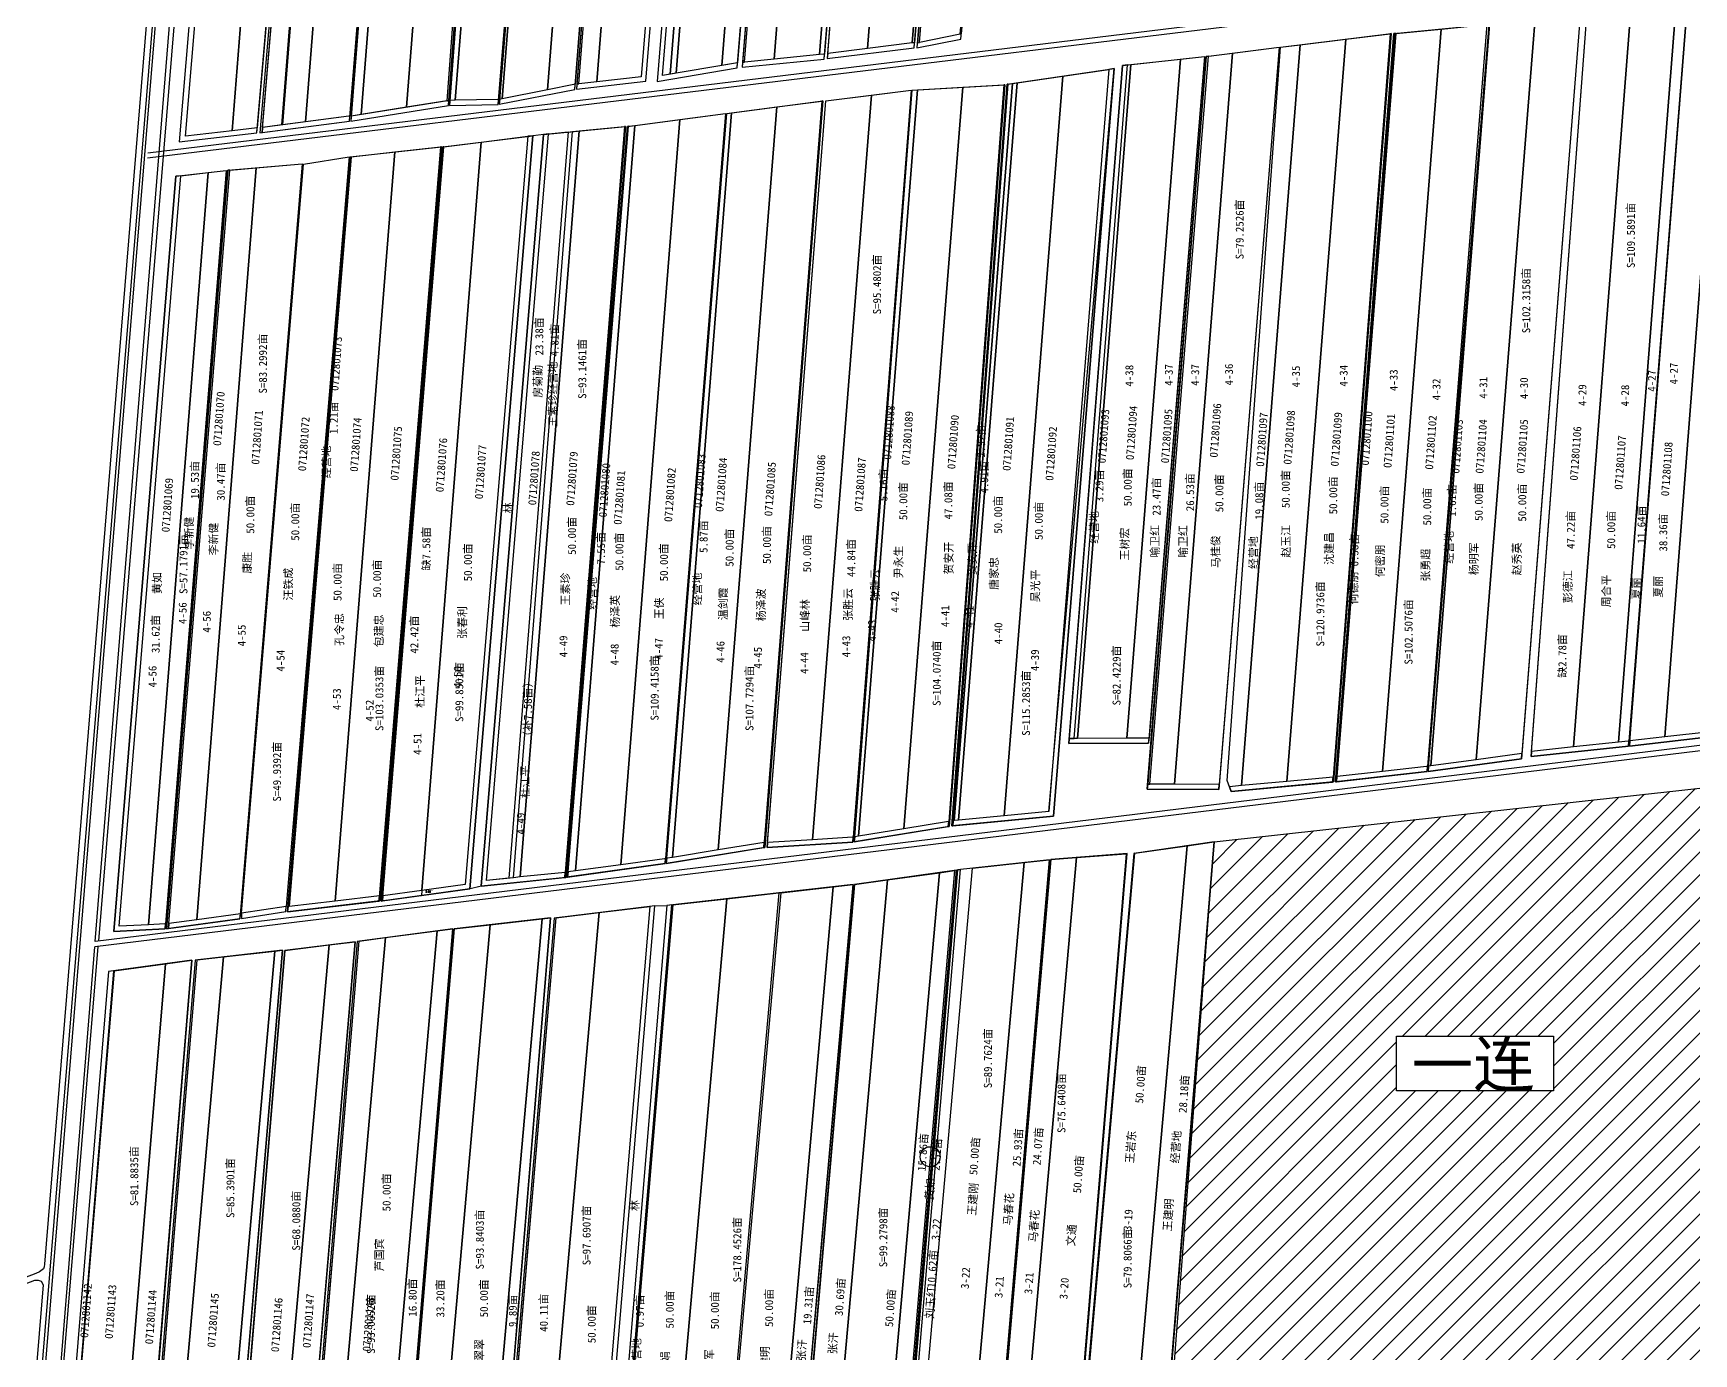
# Model space of a CAD drawing. Extents: x 544477 to 562575, y 4986974 to 4992709.
# Drawn here: x 545414 to 547073, y 4989064 to 4990384 of the extents above; entities that cross this region are included whole.
import ezdxf
from ezdxf.enums import TextEntityAlignment as Align

# ---------------------------------------------------------------- set-up
doc = ezdxf.new("R2010")
doc.units = 0
doc.header["$LTSCALE"] = 10
for name, color, linetype in [('2019年企业分流', 7, 'CONTINUOUS'), ('2021', 7, 'CONTINUOUS'), ('2022年', 6, 'CONTINUOUS'), ('JMD', 6, 'CONTINUOUS'), ('出水桩地块', 2, 'CONTINUOUS'), ('地号', 7, 'CONTINUOUS'), ('地物扣减', 7, 'CONTINUOUS'), ('地籍号', 2, 'CONTINUOUS'), ('权利人', 1, 'CONTINUOUS'), ('注记', 1, 'CONTINUOUS'), ('测地框', 7, 'CONTINUOUS'), ('经营地地块', 7, 'CONTINUOUS'), ('经营地面积', 7, 'CONTINUOUS'), ('路、林、渠', 7, 'CONTINUOUS'), ('身份地地块', 7, 'CONTINUOUS'), ('身份地面积', 7, 'CONTINUOUS'), ('连部', 7, 'CONTINUOUS')]:
    doc.layers.add(name, color=color, linetype=linetype)
doc.styles.add('HZ', font='rs.shx', dxfattribs={"width": 0.8, "bigfont": 'hztxt.shx'})
doc.styles.add('宋体', font='')
doc.styles.get('宋体').set_extended_font_data('SimSun')

msp = doc.modelspace()

# ---------------------------------------------------------------- hatches: boundary and pattern name
at = {"layer": 'JMD', "linetype": 'Continuous'}
h = msp.add_hatch(dxfattribs=at)
h.set_pattern_fill('411B', scale=10, style=0)
h.set_pattern_definition([(45, (0, 0), (-11.3137085, 11.3137085), [])])
h.paths.add_polyline_path([(547188, 4989641.5), (546594, 4989575.6), (546544.6, 4988925.2), (547137.6, 4988997.8)])
h.paths.add_polyline_path([(546933.2, 4989381.4), (546933.2, 4989326.7), (546776.5, 4989326.7), (546776.5, 4989381.4)])

# ---------------------------------------------------------------- linework, layer by layer
at = {"layer": '2019年企业分流', "color": 1, "linetype": 'Continuous'}
msp.add_lwpolyline([(546966.8, 4990406.1), (547010.9, 4990412), (546953.1, 4989670.6), (546911.4, 4989666.1)], close=True, dxfattribs=at)
at = {"layer": '2021', "color": 1, "linetype": 'Continuous', "flags": 128}
msp.add_lwpolyline([(545721.9, 4991039.4), (545744.8, 4991042.4), (545685.9, 4990295.6), (545662.9, 4990292.7)], close=True, dxfattribs=at)
at = {"layer": '2021', "color": 1, "linetype": 'Continuous'}
for points in [[(546821.1, 4990388.4), (546866.6, 4990392.8), (546807.4, 4989651.1), (546807.2, 4989651.1), (546806.4, 4989651), (546762.3, 4989646)], [(545928.7, 4990283.6), (545948.4, 4990285.5), (545889.3, 4989539.4), (545866.9, 4989537.1)], [(546015, 4990292), (546060.2, 4990297.9), (546001.2, 4989552.9), (545955.9, 4989546.7)], [(545561.5, 4990241.8), (545588.7, 4990244.9), (545529.1, 4989492.9), (545499.8, 4989491.5)], [(546267.5, 4989537.6), (546319.5, 4989544.9), (546261.6, 4988893.1), (546210, 4988889.5)], [(546319.5, 4989544.9), (546334.6, 4989547), (546279.2, 4988894.3), (546261.6, 4988893.1)], [(546337.7, 4989547.9), (546340.3, 4989548.2), (546285, 4988895.1), (546282.4, 4988894.8)], [(546053.2, 4989512.7), (546107.1, 4989518.8), (546049.8, 4988873.8), (545999.2, 4988868.6)], [(545546.1, 4989453.7), (545572.4, 4989457.3), (545518.4, 4988799.3), (545516.8, 4988799.1), (545491.4, 4988796.3)], [(545577.7, 4989457.6), (545604.1, 4989460.6), (545545.7, 4988803.2), (545523.1, 4988800.5)]]:
    msp.add_lwpolyline(points, close=True, dxfattribs=at)
at = {"layer": '2021', "color": 1, "linetype": 'Continuous', "const_width": 0.6}
msp.add_lwpolyline([(546340.3, 4989548.2), (546352.6, 4989549.5), (546294.6, 4988896), (546285, 4988895.1)], close=True, dxfattribs=at)
at = {"layer": '2022年', "color": 4, "linetype": 'Continuous'}
for points in [[(545731.7, 4990260.8), (545775.2, 4990265.6), (545715.8, 4989516.5), (545669.6, 4989511.1)], [(546234.6, 4989533), (546267.5, 4989537.6), (546210, 4988889.5), (546179.1, 4988887.4)], [(546213.4, 4989530.8), (546233.2, 4989533.1), (546176.4, 4988887), (546175.2, 4988886.7), (546156, 4988884.8)]]:
    msp.add_lwpolyline(points, close=True, dxfattribs=at)
at = {"layer": '出水桩地块', "color": 7, "linetype": 'Continuous', "flags": 128}
for points in [[(546359.7, 4991116.4), (546357.6, 4991116.1), (546297.5, 4990374.7), (546299.5, 4990375.1)], [(546184.4, 4991094.4), (546182.4, 4991094.1), (546122.7, 4990355.2), (546124.7, 4990355.4)], [(546017.2, 4991075.2), (546015.2, 4991074.9), (545957.1, 4990333.5), (545959.1, 4990333.8)], [(545884.2, 4991059.5), (545882.2, 4991059.2), (545827.1, 4990316.7), (545827.9, 4990316.8), (545829.2, 4990317.1)], [(545706.7, 4991037.5), (545704.7, 4991037.2), (545640.5, 4990284.8), (545642.6, 4990285)], [(546771, 4990383.9), (546770, 4990383.8), (546712.9, 4989640.5), (546712.9, 4989640.5), (546712.5, 4989635.5), (546713.5, 4989635.6)], [(546774.9, 4990384), (546773.8, 4990383.9), (546715.4, 4989635.7), (546716.4, 4989635.8)], [(546588.4, 4990361.2), (546586.3, 4990361), (546527.7, 4989633.5), (546529.7, 4989633.5)], [(546384.9, 4990332.7), (546383.8, 4990332.6), (546328.8, 4989596.2), (546328.4, 4989591.1), (546329.4, 4989591.2)], [(546388.4, 4990333.3), (546387.3, 4990333.2), (546331.8, 4989591.7), (546332.9, 4989591.8)], [(546203, 4990316.5), (546202, 4990316.3), (546144.3, 4989575.2), (546143.9, 4989570.1), (546144.9, 4989570.2)], [(546005.7, 4990291), (546004.7, 4990290.9), (545945.5, 4989545.2), (545945.1, 4989540.1), (545946.1, 4989540.2)], [(546008.9, 4990291.2), (546007.9, 4990291.1), (545947, 4989540.4), (545948, 4989540.5)], [(545822, 4990270.7), (545821, 4990270.6), (545759.4, 4989516.5), (545760.4, 4989516.6)], [(545824.1, 4990270.8), (545823.1, 4990270.7), (545761.7, 4989516.5), (545762.8, 4989516.7)], [(545549.4, 4989494.1), (545610.2, 4990247.4), (545608.2, 4990247.2), (545546.9, 4989488.7), (545549, 4989489)], [(546507.3, 4989564), (546506.3, 4989563.9), (546452.1, 4988910.5), (546453.2, 4988910.6)], [(546514.9, 4989564.3), (546513.9, 4989564.2), (546455.9, 4988910.8), (546456.9, 4988910.9)], [(546336.6, 4989547.3), (546334.6, 4989547), (546279.2, 4988894.3), (546278.7, 4988889.3), (546280.8, 4988889.4)], [(546161.3, 4989524.9), (546159.2, 4989524.7), (546101.9, 4988879.2), (546103.9, 4988879.4)], [(545936.4, 4989499.8), (545934.4, 4989499.5), (545879.4, 4988851.8), (545881.4, 4988851.9)], [(545739.5, 4989476.5), (545737.5, 4989476.2), (545683.3, 4988825.3), (545685.3, 4988825.4)], [(545577.7, 4989457.6), (545575.7, 4989457.4), (545520.6, 4988795.2), (545522.6, 4988795.4)]]:
    msp.add_lwpolyline(points, close=True, dxfattribs=at)
at = {"layer": '地物扣减', "color": 7, "linetype": 'Continuous', "flags": 128}
for points in [[(546026.1, 4990336.3), (546087, 4991082.4), (546081.9, 4991081.9), (546021.5, 4990340.8), (545977.1, 4990335.8), (545959.1, 4990333.8), (545957.1, 4990333.5), (545956.7, 4990328.4)], [(546117.4, 4990349.6), (546117.8, 4990354.8), (546042.9, 4990342), (546103.5, 4991085.4), (546098.5, 4991084.9), (546037.4, 4990336)], [(545628.8, 4991030.1), (545622.9, 4991029.5), (545559.7, 4990275.5), (545637.3, 4990284.5), (545637.8, 4990289.6), (545612.8, 4990286.7), (545566, 4990281.2)], [(546294.4, 4990369.7), (546294.8, 4990374.8), (546292.4, 4990374.5), (546247.7, 4990369), (546207.9, 4990364.1), (546207.5, 4990359)], [(546204.4, 4990358.4), (546204.8, 4990363.4), (546199.8, 4990362.9), (546154.4, 4990358.4), (546124.7, 4990355.4), (546122.7, 4990355.2), (546122.3, 4990350.2)], [(546433.5, 4989601.3), (546494.1, 4990348.9), (546489, 4990348.1), (546428.9, 4989605.9), (546384.2, 4989601.7), (546338.7, 4989597.4), (546334.3, 4989596.9), (546333.2, 4989596.8), (546332.9, 4989591.8)], [(546494.1, 4990348.9), (546489, 4990348.1), (546428.9, 4989605.9), (546428.9, 4989605.9)], [(546507.6, 4990352.6), (546502.5, 4990352), (546449.3, 4989678.9), (546454.3, 4989678.9)], [(545955.2, 4990328.1), (545955.6, 4990333.3), (545954.1, 4990332.9), (545927.9, 4990327.8), (545882.5, 4990318.8), (545880.1, 4990318.4), (545879.7, 4990313.2)], [(545828.8, 4990311.9), (545829.2, 4990317.1), (545827.9, 4990316.8), (545731.7, 4990301.4), (545731.3, 4990296.3)], [(545879.1, 4990318.2), (545878.9, 4990318.1), (545878.3, 4990318), (545835.4, 4990317.2), (545830.2, 4990317.1), (545829.8, 4990312.1), (545878.7, 4990313)], [(545729.8, 4990296.2), (545730.2, 4990301.2), (545729.4, 4990301.2), (545643, 4990290.1), (545642.6, 4990285)], [(545945.1, 4989540.1), (545945.5, 4989545.2), (545945.5, 4989545.2), (545900.5, 4989540.6), (545893.7, 4989539.9), (545866.9, 4989537.1), (545928.7, 4990283.6), (545923.7, 4990283.1), (545861.4, 4989531.5)], [(545850.1, 4989528.8), (545913.3, 4990281.8), (545908.3, 4990281.2), (545845.4, 4989533.2), (545802.2, 4989527.2), (545763.2, 4989521.8), (545762.8, 4989516.7)], [(545850.1, 4989528.8), (545913.3, 4990281.8), (545908.3, 4990281.2), (545845.4, 4989533.2), (545802.2, 4989527.2), (545801.8, 4989522.1)], [(545546, 4989493.7), (545545.4, 4989493.7), (545529.1, 4989492.9), (545499.8, 4989491.5), (545561.5, 4990241.8), (545556.5, 4990241.2), (545494.3, 4989486.2), (545545.6, 4989488.7)], [(547098, 4989681.6), (547098.4, 4989686.7), (547089.7, 4989685.7), (547044.4, 4989680.6), (547009.5, 4989676.6), (547009.1, 4989671.5)], [(546529.1, 4989679.4), (546449.3, 4989678.9), (546448.9, 4989673.9), (546528.6, 4989674.4)], [(547008.2, 4989671.5), (547008.6, 4989676.5), (547007.8, 4989676.5), (546998.4, 4989675.4), (546953.1, 4989670.6), (546911.4, 4989666.1), (546911, 4989661)], [(547008.2, 4989671.5), (547008.6, 4989676.5), (547007.8, 4989676.5), (546998.4, 4989675.4), (546953.1, 4989670.6), (546911.4, 4989666.1), (546911, 4989661)], [(546901.2, 4989658.8), (546901.6, 4989663.9), (546856.1, 4989657.8), (546810.7, 4989651.6), (546808.3, 4989651.3), (546807.9, 4989646.2)], [(546712.5, 4989635.5), (546712.9, 4989640.5), (546666.8, 4989636.2), (546621.5, 4989631.9), (546609.4, 4989630.7), (546611.1, 4989625.9)], [(546712.9, 4989640.5), (546666.8, 4989636.2), (546621.5, 4989631.9), (546609.4, 4989630.7), (546611.1, 4989625.9), (546712.5, 4989635.5)], [(546807, 4989646), (546807.4, 4989651.1), (546807.2, 4989651.1), (546806.4, 4989651), (546762.3, 4989646), (546717, 4989640.9), (546716.8, 4989640.9), (546716.4, 4989635.8)], [(546599.1, 4989633.2), (546554.4, 4989633.4), (546529.7, 4989633.5), (546527.7, 4989633.5), (546527.3, 4989628.5), (546598.7, 4989628.2)], [(546328.4, 4989591.1), (546328.8, 4989596.2), (546328.5, 4989596.1), (546284.1, 4989588.8), (546238.7, 4989581.3), (546234.9, 4989580.7), (546234.5, 4989575.6)], [(546143.9, 4989570.1), (546144.3, 4989575.2), (546098.3, 4989567.7), (546052.9, 4989560.2), (546047, 4989559.3), (546046.6, 4989554.1)], [(546233.1, 4989575.5), (546233.5, 4989580.5), (546232.8, 4989580.5), (546192.6, 4989577.9), (546147.7, 4989575), (546147.3, 4989570)], [(546045.5, 4989554), (546045.9, 4989559.1), (546045.8, 4989559.1), (546044.8, 4989558.9), (546001.2, 4989552.9), (545955.9, 4989546.7), (545948.4, 4989545.6), (545948, 4989540.5)], [(545759.4, 4989516.5), (545759.8, 4989521.6), (545715.8, 4989516.5), (545669.6, 4989511.1), (545668.5, 4989511), (545668.1, 4989505.9)], [(545620.5, 4989498.7), (545620.9, 4989503.7), (545577.3, 4989497.9), (545549.4, 4989494.1), (545549, 4989489)], [(545666.4, 4989506), (545666.8, 4989511), (545622.1, 4989504.3), (545622.1, 4989499.2)], [(545980, 4988856.9), (546035.2, 4989511.8), (546030.1, 4989511.2), (545975.4, 4988861.7), (545922.2, 4988859), (545881.8, 4988856.9), (545881.4, 4988851.9)], [(546176, 4988881.8), (546176.4, 4988887), (546175.2, 4988886.7), (546156, 4988884.8), (546103.9, 4988879.4), (546101.9, 4988879.2), (546049.8, 4988873.8), (545999.2, 4988868.6), (545998.2, 4988868.5), (546052.2, 4989512.6), (546047.1, 4989512), (545992.7, 4988862.9)], [(545517.9, 4988794.2), (545518.4, 4988799.3), (545440.1, 4988790.6), (545494.3, 4989446.8), (545489.2, 4989446.1), (545434.6, 4988785)]]:
    msp.add_lwpolyline(points, close=True, dxfattribs=at)
for points in [[(546144.5, 4989577.6), (546143.9, 4989570.1)], [(545802.2, 4989527.2), (545801.8, 4989522.1)]]:
    msp.add_lwpolyline(points, dxfattribs=at)
at = {"layer": '地物扣减', "color": 7, "linetype": 'Continuous'}
msp.add_circle((546310.3, 4989260.9), 10, dxfattribs=at)
at = {"layer": '测地框', "linetype": 'Continuous', "flags": 128}
for points, elevation in [([(546354.8, 4991115.5), (546266.1, 4991103.8), (546207.5, 4990359), (546294.4, 4990369.7)], 280.9), ([(546406.8, 4991122.6), (546357.6, 4991116.1), (546297.1, 4990369.5), (546340.8, 4990378.3)], 280.4), ([(546264.5, 4991103.4), (546182.4, 4991094.1), (546122.3, 4990350.2), (546204.4, 4990358.4)], 280.8), ([(546087, 4991082.4), (546015.2, 4991074.9), (545956.7, 4990328.4), (546026.1, 4990336.3)], 280.7), ([(546178, 4991092.1), (546098.5, 4991084.9), (546037.4, 4990336), (546117.4, 4990349.6)], 280.7), ([(545940.3, 4991065.1), (545885.4, 4991059.6), (545829.8, 4990312.1), (545878.7, 4990313)], 280.5), ([(546013.5, 4991074.7), (545940.6, 4991065), (545879.7, 4990313.2), (545955.2, 4990328.1)], 280.4), ([(545790.7, 4991048.4), (545704.7, 4991037.2), (545640.5, 4990284.8), (545729.8, 4990296.2)], 280.6), ([(545884.2, 4991059.5), (545790.7, 4991048.4), (545731.3, 4990296.3), (545828.8, 4990311.9)], 280.6), ([(545702.8, 4991036.9), (545622.9, 4991029.5), (545559.7, 4990275.5), (545637.3, 4990284.5)], 280.6), ([(546966.8, 4990406.1), (547067.2, 4990419.7), (547008.2, 4989671.5), (546911, 4989661)], 280.9), ([(547098, 4989681.6), (547009.1, 4989671.5), (547067.7, 4990419.8), (547158, 4990430)], 281.2), ([(546868.9, 4990392.6), (546960.4, 4990405.8), (546901.2, 4989658.8), (546807.9, 4989646.2)], 280.8), ([(546660.4, 4990370.3), (546771, 4990383.9), (546713.5, 4989635.6), (546611.1, 4989625.9), (546607.1, 4989637.2)], 280.7), ([(546773.8, 4990383.9), (546866.6, 4990392.8), (546807, 4989646), (546715.4, 4989635.7)], 280.9), ([(546586.3, 4990361), (546659, 4990370.2), (546598.7, 4989628.2), (546527.3, 4989628.5)], 280.6), ([(546387.3, 4990333.2), (546494.1, 4990348.9), (546433.5, 4989601.3), (546331.8, 4989591.7)], 280.6), ([(546502.5, 4990352), (546584.6, 4990360.9), (546528.6, 4989674.4), (546448.9, 4989673.9)], 280.7), ([(546292.4, 4990327.2), (546384.9, 4990332.7), (546329.4, 4989591.2), (546234.5, 4989575.6)], 280.7), ([(546107.1, 4990303.9), (546203, 4990316.5), (546144.9, 4989570.2), (546046.6, 4989554.1)], 281.1), ([(546206, 4990316.6), (546291.4, 4990327.3), (546233.1, 4989575.5), (546147.3, 4989570)], 280.5), ([(546007.9, 4990291.1), (546105.9, 4990303.9), (546045.5, 4989554), (545947, 4989540.4)], 280.6), ([(545923.7, 4990283.1), (546005.7, 4990291), (545946.1, 4989540.2), (545861.4, 4989531.5)], 280.4), ([(545730.6, 4990260.7), (545822, 4990270.7), (545760.4, 4989516.6), (545668.1, 4989505.9)], 280.3), ([(545823.1, 4990270.7), (545913.3, 4990281.8), (545850.1, 4989528.8), (545761.7, 4989516.5)], 280.5), ([(545608.2, 4990247.2), (545682.8, 4990253.5), (545620.5, 4989498.7), (545546.9, 4989488.7)], 280.3), ([(545556.5, 4990241.2), (545606.6, 4990247), (545545.6, 4989488.7), (545494.3, 4989486.2)], 280.5), ([(546594, 4989575.6), (546513.9, 4989564.2), (546455.9, 4988910.8), (546540.9, 4988924)], 281), ([(546429.7, 4989557.8), (546337.7, 4989547.9), (546281.9, 4988889.7), (546373.3, 4988899)], 281), ([(546507.3, 4989564), (546431, 4989558), (546374.3, 4988899), (546453.2, 4988910.6)], 281), ([(546336.6, 4989547.3), (546234.6, 4989533), (546178.6, 4988882.3), (546280.8, 4988889.4)], 281.2), ([(546233.2, 4989533.1), (546047.1, 4989512), (545992.7, 4988862.9), (546176, 4988881.8)], 281.4), ([(546035.2, 4989511.8), (545934.4, 4989499.5), (545879.4, 4988851.8), (545980, 4988856.9)], 281.2), ([(545833.3, 4989488.9), (545737.5, 4989476.2), (545683.3, 4988825.3), (545778.3, 4988829.4)], 281.1), ([(545930.9, 4989499.6), (545834.5, 4989488.8), (545779.5, 4988829.7), (545877.4, 4988851.9)], 281.1), ([(545735.5, 4989475.9), (545665.4, 4989467.1), (545610.2, 4988806.4), (545679.7, 4988818.8)], 281), ([(545572.4, 4989457.3), (545489.2, 4989446.1), (545434.6, 4988785), (545517.9, 4988794.2)], 281.1), ([(545662.9, 4989467.3), (545575.7, 4989457.4), (545520.6, 4988795.2), (545607.1, 4988805.4)], 281)]:
    msp.add_lwpolyline(points, close=True, dxfattribs=dict(at, elevation=elevation))
at = {"layer": '经营地地块', "color": 5, "linetype": 'Continuous'}
for points in [[(546103.5, 4991085.4), (546109.3, 4991085.9), (546050.6, 4990343.3), (546042.9, 4990342)], [(545940.6, 4991065), (545941.4, 4991065.1), (545882.5, 4990318.8), (545880.1, 4990318.4)], [(545790.7, 4991048.4), (545800.6, 4991049.6), (545741.7, 4990303), (545731.7, 4990301.4)], [(545721.4, 4991039.4), (545721.9, 4991039.4), (545662.9, 4990292.7), (545662.4, 4990292.6)], [(546868.9, 4990392.6), (546869.4, 4990392.7), (546810.7, 4989651.6), (546808.3, 4989651.3)], [(546660.4, 4990370.3), (546680.2, 4990372.8), (546621.5, 4989631.9), (546609.4, 4989630.7), (546607.1, 4989637.2)], [(546507.6, 4990352.6), (546510.9, 4990352.9), (546457.5, 4989679), (546454.3, 4989678.9)], [(546392.7, 4990334), (546397.2, 4990334.6), (546338.7, 4989597.4), (546334.3, 4989596.9)], [(546107.1, 4990303.9), (546111.9, 4990304.5), (546052.9, 4989560.2), (546047, 4989559.3)], [(546008.9, 4990291.2), (546015, 4990292), (545955.9, 4989546.7), (545948.4, 4989545.6)], [(545730.6, 4990260.7), (545731.7, 4990260.8), (545669.6, 4989511.1), (545668.5, 4989511)], [(546567, 4989571.8), (546594, 4989575.6), (546541.4, 4988929.1), (546509.5, 4988924.2)], [(546052.2, 4989512.6), (546053.2, 4989512.7), (545999.2, 4988868.6), (545998.2, 4988868.5)], [(545494.3, 4989446.8), (545494.7, 4989446.9), (545440.1, 4988790.6), (545440.1, 4988790.6)]]:
    msp.add_lwpolyline(points, close=True, dxfattribs=at)
at = {"layer": '经营地地块', "color": 5, "linetype": 'Continuous', "const_width": 0.6}
msp.add_lwpolyline([(545948.4, 4990285.5), (545952.8, 4990285.9), (545893.7, 4989539.9), (545889.3, 4989539.4)], close=True, dxfattribs=at)
at = {"layer": '路、林、渠', "color": 5, "linetype": 'Continuous', "flags": 128}
for points, elevation in [([(545665.9, 4992089.3), (545425.1, 4989153.5), (545424.8, 4989150.7), (545424.1, 4989148.7), (545420.2, 4989145.7), (545416.4, 4989144.1), (544673, 4988860.9)], 280.2), ([(545349.5, 4988063.2), (545346.3, 4988063.6), (545344.6, 4988064), (545342.8, 4988066.1), (545341.8, 4988070.1), (545672.8, 4992088.1)], 282.9), ([(544673, 4988854.1), (545415.6, 4989137.5), (545418.7, 4989137.6), (545421.9, 4989136.3), (545423.8, 4989132.8), (545280.5, 4987394)], 283.6)]:
    msp.add_lwpolyline(points, dxfattribs=dict(at, elevation=elevation))
at = {"layer": '路、林、渠', "color": 4, "linetype": 'Continuous', "flags": 128}
for points, elevation in [([(545588.1, 4991031.2), (545344.6, 4988064)], 280), ([(545475.8, 4989476.2), (545601.9, 4991033.1)], 284.6), ([(547270.2, 4990471.6), (545528.1, 4990259.2)], 281.7), ([(547270.6, 4990476.8), (545528.5, 4990264.4)], 281.6), ([(547204.9, 4989687.5), (545475.8, 4989476.2)], 281.9), ([(547205.7, 4989682.1), (545475.4, 4989470.7)], 282.1), ([(545419.1, 4988775.8), (545475.4, 4989470.7)], 284.6)]:
    msp.add_lwpolyline(points, dxfattribs=dict(at, elevation=elevation))
at = {"layer": '路、林、渠', "color": 3, "linetype": 'Continuous', "elevation": 280.8, "flags": 128}
for points in [[(545479.3, 4989476.6), (545607.8, 4991033.9)], [(545421.6, 4988776.1), (545478.9, 4989471.1)]]:
    msp.add_lwpolyline(points, dxfattribs=at)
at = {"layer": '路、林、渠', "color": 3, "linetype": 'Continuous', "const_width": 1, "elevation": 280.5, "flags": 128}
msp.add_lwpolyline([(545913.3, 4990281.8), (545923.7, 4990283.1), (545861.4, 4989531.5), (545850.1, 4989528.8)], close=True, dxfattribs=at)
at = {"layer": '路、林、渠', "color": 3, "linetype": 'Continuous', "elevation": 281.2, "flags": 128}
msp.add_lwpolyline([(546035.2, 4989511.8), (546047.1, 4989512), (545992.7, 4988862.9), (545980, 4988856.9)], close=True, dxfattribs=at)
at = {"layer": '身份地地块', "color": 1, "linetype": 'Continuous'}
for points in [[(546306.1, 4991109.1), (546352.4, 4991115.2), (546292.4, 4990374.5), (546247.7, 4990369)], [(546352.4, 4991115.2), (546354.8, 4991115.5), (546294.8, 4990374.8), (546292.4, 4990374.5)], [(546359.7, 4991116.4), (546405.7, 4991122.4), (546340.2, 4990383.3), (546299.5, 4990375.1)], [(546405.7, 4991122.4), (546406.8, 4991122.6), (546341.3, 4990383.5), (546340.2, 4990383.3)], [(546184.4, 4991094.4), (546212.7, 4991097.5), (546154.4, 4990358.4), (546124.7, 4990355.4)], [(546212.7, 4991097.5), (546258.2, 4991102.7), (546199.8, 4990362.9), (546154.4, 4990358.4)], [(546258.2, 4991102.7), (546264.5, 4991103.4), (546204.8, 4990363.4), (546199.8, 4990362.9)], [(546266.1, 4991103.8), (546306.1, 4991109.1), (546247.7, 4990369), (546207.9, 4990364.1)], [(546035.6, 4991077.1), (546081.9, 4991081.9), (546021.5, 4990340.8), (545977.1, 4990335.8)], [(546109.3, 4991085.9), (546115.1, 4991086.4), (546056.5, 4990344.3), (546050.6, 4990343.3)], [(546115.1, 4991086.4), (546160.5, 4991090.5), (546102.2, 4990352.1), (546056.5, 4990344.3)], [(546160.5, 4991090.5), (546178, 4991092.1), (546117.8, 4990354.8), (546102.2, 4990352.1)], [(545894.1, 4991060.5), (545940.3, 4991065.1), (545879.1, 4990318.2), (545878.9, 4990318.1), (545878.3, 4990318), (545835.4, 4990317.2)], [(545940.6, 4991065), (545941.4, 4991065.1), (545882.5, 4990318.8), (545880.1, 4990318.4)], [(545941.4, 4991065.1), (545986.6, 4991071.1), (545927.9, 4990327.8), (545882.5, 4990318.8)], [(545986.6, 4991071.1), (546013.5, 4991074.7), (545955.6, 4990333.3), (545954.1, 4990332.9), (545927.9, 4990327.8)], [(546017.2, 4991075.2), (546035.6, 4991077.1), (545977.1, 4990335.8), (545959.1, 4990333.8)], [(545744.8, 4991042.4), (545790.7, 4991048.4), (545730.2, 4990301.2), (545729.4, 4990301.2), (545685.9, 4990295.6)], [(545800.6, 4991049.6), (545845.7, 4991054.9), (545786.9, 4990310.3), (545741.7, 4990303)], [(545845.7, 4991054.9), (545882.2, 4991059.2), (545827.1, 4990316.7), (545786.9, 4990310.3)], [(545885.4, 4991059.6), (545894.1, 4991060.5), (545835.4, 4990317.2), (545830.2, 4990317.1)], [(545628.8, 4991030.1), (545671.8, 4991034.1), (545612.8, 4990286.7), (545566, 4990281.2)], [(545671.8, 4991034.1), (545702.8, 4991036.9), (545637.8, 4990289.6), (545612.8, 4990286.7)], [(545706.7, 4991037.5), (545721.4, 4991039.4), (545662.4, 4990292.6), (545643, 4990290.1)], [(547010.9, 4990412), (547056.3, 4990418.2), (546998.4, 4989675.4), (546953.1, 4989670.6)], [(547056.3, 4990418.2), (547067.2, 4990419.7), (547008.6, 4989676.5), (547007.8, 4989676.5), (546998.4, 4989675.4)], [(547067.7, 4990419.8), (547102.3, 4990423.7), (547044.4, 4989680.6), (547009.5, 4989676.6)], [(547102.3, 4990423.7), (547147.5, 4990428.8), (547089.7, 4989685.7), (547044.4, 4989680.6)], [(546869.4, 4990392.7), (546914.9, 4990399.3), (546856.1, 4989657.8), (546810.7, 4989651.6)], [(546914.9, 4990399.3), (546960.4, 4990405.8), (546901.6, 4989663.9), (546856.1, 4989657.8)], [(546725.6, 4990378.3), (546770, 4990383.8), (546712.9, 4989640.5), (546666.8, 4989636.2)], [(546776, 4990384.1), (546821.1, 4990388.4), (546762.3, 4989646), (546716.9, 4989640.9)], [(546612.4, 4990364.3), (546659, 4990370.2), (546599.1, 4989633.2), (546554.4, 4989633.4)], [(546680.2, 4990372.8), (546725.6, 4990378.3), (546666.8, 4989636.2), (546621.5, 4989631.9)], [(546510.9, 4990352.9), (546560.6, 4990358.3), (546506.8, 4989679.3), (546457.5, 4989679)], [(546560.6, 4990358.3), (546584.6, 4990360.9), (546529.1, 4989679.4), (546506.8, 4989679.3)], [(546588.4, 4990361.2), (546612.4, 4990364.3), (546554.4, 4989633.4), (546529.7, 4989633.5)], [(546342.8, 4990330.2), (546383.8, 4990332.6), (546328.8, 4989596.2), (546328.5, 4989596.1), (546284.1, 4989588.8)], [(546388.4, 4990333.3), (546392.7, 4990334), (546334.3, 4989596.9), (546333.2, 4989596.8)], [(546397.2, 4990334.6), (546442.8, 4990341.3), (546384.2, 4989601.7), (546338.7, 4989597.4)], [(546442.8, 4990341.3), (546489, 4990348.1), (546428.9, 4989605.9), (546384.2, 4989601.7)], [(546157.2, 4990310.5), (546202, 4990316.3), (546144.3, 4989575.2), (546098.3, 4989567.7)], [(546206, 4990316.6), (546251.6, 4990322.3), (546192.6, 4989577.9), (546147.7, 4989575)], [(546251.6, 4990322.3), (546291.4, 4990327.3), (546233.5, 4989580.5), (546232.8, 4989580.5), (546192.6, 4989577.9)], [(546292.4, 4990327.2), (546297.8, 4990327.5), (546238.7, 4989581.3), (546234.9, 4989580.7)], [(546297.8, 4990327.5), (546342.8, 4990330.2), (546284.1, 4989588.8), (546238.7, 4989581.3)], [(546060.2, 4990297.9), (546105.9, 4990303.9), (546045.9, 4989559.1), (546045.8, 4989559.1), (546044.8, 4989558.9), (546001.2, 4989552.9)], [(546111.9, 4990304.5), (546157.2, 4990310.5), (546098.3, 4989567.7), (546052.9, 4989560.2)], [(545952.8, 4990285.9), (545959.6, 4990286.5), (545900.5, 4989540.6), (545893.7, 4989539.9)], [(545959.6, 4990286.5), (546004.7, 4990290.9), (545945.5, 4989545.2), (545945.5, 4989545.2), (545900.5, 4989540.6)], [(545775.2, 4990265.6), (545821, 4990270.6), (545759.8, 4989521.6), (545715.8, 4989516.5)], [(545824.1, 4990270.8), (545861.5, 4990275.4), (545802.2, 4989527.2), (545763.2, 4989521.8)], [(545861.5, 4990275.4), (545908.3, 4990281.2), (545845.4, 4989533.2), (545802.2, 4989527.2)], [(545610.2, 4990247.4), (545636.8, 4990249.6), (545577.3, 4989497.9), (545549.4, 4989494.1)], [(545636.8, 4990249.6), (545682.8, 4990253.5), (545620.9, 4989503.7), (545577.3, 4989497.9)], [(545684, 4990253.3), (545729.5, 4990260.7), (545666.8, 4989511), (545622.1, 4989504.3)], [(545588.7, 4990244.9), (545606.6, 4990247), (545546, 4989493.7), (545545.4, 4989493.7), (545529.1, 4989492.9)], [(546514.9, 4989564.3), (546567, 4989571.8), (546509.5, 4988924.2), (546457.4, 4988916.1)], [(546352.6, 4989549.5), (546404.1, 4989555), (546346, 4988901.3), (546294.6, 4988896)], [(546404.1, 4989555), (546429.7, 4989557.8), (546373.8, 4988904), (546373.1, 4988904), (546346, 4988901.3)], [(546431, 4989558), (546456.7, 4989560), (546398.7, 4988907.7), (546374.8, 4988904.1)], [(546456.7, 4989560), (546506.3, 4989563.9), (546452.6, 4988915.6), (546398.7, 4988907.7)], [(546107.1, 4989518.8), (546159.2, 4989524.7), (546101.9, 4988879.2), (546049.8, 4988873.8)], [(546161.3, 4989524.9), (546213.4, 4989530.8), (546156, 4988884.8), (546103.9, 4988879.4)], [(545936.4, 4989499.8), (545979.6, 4989505.1), (545922.2, 4988859), (545881.8, 4988856.9)], [(545979.6, 4989505.1), (546030.1, 4989511.2), (545975.4, 4988861.7), (545922.2, 4988859)], [(545765.9, 4989480), (545817.7, 4989486.9), (545759.7, 4988833.6), (545708.3, 4988831.4)], [(545817.7, 4989486.9), (545833.3, 4989488.9), (545778.7, 4988834.6), (545778.4, 4988834.5), (545777.6, 4988834.4), (545759.7, 4988833.6)], [(545834.5, 4989488.8), (545870.6, 4989492.8), (545812.8, 4988842.4), (545780, 4988834.9)], [(545870.6, 4989492.8), (545922.6, 4989498.6), (545865.3, 4988854.3), (545812.8, 4988842.4)], [(545922.6, 4989498.6), (545930.9, 4989499.6), (545877.8, 4988856.9), (545865.3, 4988854.3)], [(545665.4, 4989467.1), (545709.5, 4989472.7), (545651.4, 4988818.9), (545610.6, 4988811.6)], [(545709.5, 4989472.7), (545735.5, 4989475.9), (545680.1, 4988824), (545651.4, 4988818.9)], [(545739.5, 4989476.5), (545765.9, 4989480), (545708.3, 4988831.4), (545685.7, 4988830.4)], [(545494.7, 4989446.9), (545546.1, 4989453.7), (545491.4, 4988796.3), (545440.1, 4988790.6)], [(545604.1, 4989460.6), (545655.3, 4989466.4), (545597, 4988809.3), (545545.7, 4988803.2)], [(545655.3, 4989466.4), (545662.9, 4989467.3), (545607.5, 4988810.5), (545597, 4988809.3)], [(545494.3, 4989446.8), (545494.7, 4989446.9), (545440.1, 4988790.6), (545440.1, 4988790.6)]]:
    msp.add_lwpolyline(points, close=True, dxfattribs=at)
at = {"layer": '身份地地块', "color": 1, "linetype": 'Continuous', "flags": 128}
msp.add_lwpolyline([(546716.8, 4989640.9), (546716.9, 4989640.9), (546776, 4990384.1), (546774.9, 4990384)], close=True, dxfattribs=at)
at = {"layer": '连部', "color": 7, "linetype": 'Continuous', "elevation": 281, "flags": 128}
msp.add_lwpolyline([(546594, 4989575.6), (547188, 4989641.5), (547137.6, 4988997.8), (546544.6, 4988925.2)], close=True, dxfattribs=at)
at = {"layer": '连部', "color": 7, "linetype": 'Continuous'}
msp.add_lwpolyline([(546776.5, 4989381.4), (546933.2, 4989381.4), (546933.2, 4989326.7), (546776.5, 4989326.7)], close=True, dxfattribs=at)

# ---------------------------------------------------------------- texts
at = {"layer": '2019年企业分流', "linetype": 'Continuous', "style": '宋体'}
for s, rotation, p in [('4-32', 90, (546820.3, 4990017.2, 282.4)), ('4-29', 90, (546966.1, 4990011.5, 282.4)), ('3-22', 86, (546319.5, 4989177.1))]:
    msp.add_text(s, height=8, rotation=rotation, dxfattribs=at).set_placement(p)
at = {"layer": '2019年企业分流', "color": 2, "linetype": 'Continuous', "style": '宋体'}
for s, rotation, p in [('50.00亩', 90, (546811, 4989892)), ('47.22亩', 90, (546954.5, 4989868.6)), ('30.69亩', 86, (546222.9, 4989101.4))]:
    msp.add_text(s, height=8, rotation=rotation, dxfattribs=at).set_placement(p)
msp.add_text('彭德江', height=8, rotation=90, dxfattribs=at).set_placement((546947.4, 4989830.8), align=Align.MIDDLE)
at = {"layer": '2021', "color": 1, "linetype": 'Continuous', "style": '宋体'}
for s, rotation, p in [('23.38亩', 90, (545923.6, 4990062.1)), ('0712801102', 86, (546812.8, 4989947.6, 842.9)), ('50.00亩', 90, (546003.6, 4989846.8)), ('31.62亩', 90, (545540.2, 4989764.5)), ('15.86亩', 86, (546305.7, 4989246.2)), ('2.52亩', 86, (546319.7, 4989246.7)), ('10.62亩', 86, (546315.2, 4989129.5)), ('50.00亩', 90, (546054, 4989089.1))]:
    msp.add_text(s, height=8, rotation=rotation, dxfattribs=at).set_placement(p)
for s, rotation, p in [('房菊勤', 90, (545918, 4990036.1)), ('张勇超', 90, (546805.2, 4989852.4)), ('黄如', 90, (545537.4, 4989834.5)), ('杨泽英', 90, (545995.2, 4989806.2)), ('黄如', 86, (546309.8, 4989228.3)), ('刘玉红', 86, (546310.4, 4989115.2)), ('李娟', 90, (546045.3, 4989055.4))]:
    msp.add_text(s, height=8, rotation=rotation, dxfattribs=at).set_placement(p, align=Align.MIDDLE)
at = {"layer": '2022年', "color": 4, "linetype": 'Continuous', "style": '宋体'}
for s, rotation, p in [('孔令忠', 90, (545719.6, 4989788)), ('张汗', 86, (546181.8, 4989067.6)), ('张汗', 86, (546213.1, 4989074.4))]:
    msp.add_text(s, height=8, rotation=rotation, dxfattribs=at).set_placement(p, align=Align.MIDDLE)
msp.add_text('19.31亩', height=8, rotation=86, dxfattribs=at).set_placement((546191.2, 4989093))
at = {"layer": 'JMD', "color": 6, "linetype": 'Continuous', "style": '宋体'}
msp.add_text('缺7.58亩', height=8, rotation=90, dxfattribs=at).set_placement((545806.4, 4989868.9), align=Align.MIDDLE)
at = {"layer": '地号', "linetype": 'Continuous', "style": '宋体'}
for s, rotation, p in [('4-38', 90, (546513.3, 4990030.9, 282.4)), ('4-37', 90, (546552.8, 4990031.7, 282.4)), ('4-37', 90, (546579.1, 4990031.7, 282.4)), ('4-36', 90, (546612.9, 4990032.1, 282.4)), ('4-35', 90, (546679.9, 4990030.1, 282.4)), ('4-34', 90, (546727.5, 4990030.9, 282.4)), ('4-27', 90, (547057.5, 4990033.1, 282.4)), ('4-33', 90, (546777.5, 4990026.4, 282.4)), ('4-31', 90, (546867.1, 4990018.8, 282.4)), ('4-30', 90, (546907.8, 4990018.4, 282.4)), ('4-27', 90, (547035.5, 4990025.8, 282.4)), ('4-28', 90, (547008.8, 4990011.1, 282.4)), ('4-42', 90, (546279.3, 4989804.8, 282.4)), ('4-56', 90, (545567.2, 4989793.5, 282.4)), ('4-56', 90, (545591.3, 4989784.9, 282.4)), ('4-41', 90, (546329.3, 4989790.5, 282.4)), ('4-41', 90, (546353.7, 4989789.8, 282.4)), ('4-55', 90, (545626.2, 4989771.2, 282.4)), ('4-43', 90, (546256.1, 4989776, 282.4)), ('4-40', 90, (546382.4, 4989773.3, 282.4)), ('4-49', 90, (545947.7, 4989760.3, 282.4)), ('4-48', 90, (545998.9, 4989752.1, 282.4)), ('4-47', 90, (546042.9, 4989757.8, 282.4)), ('4-46', 90, (546104.7, 4989754.8, 282.4)), ('4-45', 90, (546142.1, 4989748.9, 282.4)), ('4-43', 90, (546230.4, 4989760.2, 282.4)), ('4-56', 90, (545537.1, 4989730.1, 282.4)), ('4-54', 90, (545665.1, 4989746, 282.4)), ('4-44', 90, (546188.5, 4989743.6, 282.4)), ('4-39', 90, (546419, 4989746.4, 282.4)), ('4-50', 90, (545842.1, 4989729.7, 282.4)), ('4-53', 90, (545721.3, 4989707.5, 282.4)), ('4-52', 90, (545754.1, 4989696, 282.4)), ('4-51', 90, (545801.9, 4989662.7, 282.4)), ('4-49', 90, (545905.1, 4989583.1, 282.4)), ('3-19', 86, (546511.3, 4989186.4, 282.4)), ('3-22', 86, (546348.8, 4989128.4, 282.4)), ('3-21', 86, (546382.5, 4989119.4, 282.4)), ('3-21', 86, (546412.2, 4989123.2, 282.4)), ('3-20', 86, (546447.4, 4989118, 282.4))]:
    msp.add_text(s, height=8, rotation=rotation, dxfattribs=at).set_placement(p)
at = {"layer": '地物扣减', "color": 7, "linetype": 'Continuous', "style": 'HZ', "width": 0.8}
msp.add_text('5.99亩', height=2, dxfattribs=at).set_placement((545806, 4989525))
at = {"layer": '地籍号', "color": 7, "linetype": 'Continuous', "style": '宋体'}
for s, p in [('0712801073', (545718.8, 4990026.4, 842.9)), ('0712801070', (545601.5, 4989971.4, 842.9)), ('0712801071', (545639.7, 4989952.7, 842.9)), ('0712801072', (545686.4, 4989946.1, 842.9)), ('0712801088', (546271.2, 4989957.6, 842.9)), ('0712801089', (546289.6, 4989951.9, 842.9)), ('0712801090', (546335.3, 4989948.1, 842.9)), ('0712801091', (546390.5, 4989946.4, 842.9)), ('0712801093', (546485.6, 4989953.9, 842.9)), ('0712801094', (546513.7, 4989957.2, 842.9)), ('0712801095', (546548.8, 4989954, 842.9)), ('0712801096', (546597.5, 4989959.7, 842.9)), ('0712801097', (546643.9, 4989950.5, 842.9)), ('0712801098', (546671.3, 4989952.7, 842.9)), ('0712801099', (546718.4, 4989950.8, 842.9)), ('0712801100', (546748.6, 4989951.8, 842.9)), ('0712801101', (546771.2, 4989949.3, 842.9)), ('0712801074', (545738.3, 4989945.5, 842.9)), ('0712801075', (545778.8, 4989936.7, 842.9)), ('0712801092', (546433.3, 4989936.5, 842.9)), ('0712801103', (546839.1, 4989943.7, 842.9)), ('0712801104', (546863.2, 4989943.7, 842.9)), ('0712801105', (546904.2, 4989943.7, 842.9)), ('0712801106', (546957.4, 4989936.7, 842.9)), ('0712801076', (545823.9, 4989925.1, 842.9)), ('0712801077', (545863.1, 4989918.1, 842.9)), ('0712801107', (547002, 4989927.5, 842.9)), ('0712801108', (547048.6, 4989921.1, 842.9)), ('0712801078', (545916.4, 4989912, 842.9)), ('0712801079', (545954.4, 4989911.5, 842.9)), ('0712801080', (545986.9, 4989899.9, 842.9)), ('0712801083', (546082.2, 4989909.2, 1123.5)), ('0712801084', (546103.6, 4989905.4, 842.9)), ('0712801085', (546152.4, 4989901, 842.9)), ('0712801086', (546201.9, 4989908.4, 842.9)), ('0712801087', (546242.4, 4989905.5, 842.9)), ('0712801069', (545550, 4989885, 842.9)), ('0712801081', (546001.8, 4989892.5, 842.9)), ('0712801082', (546052.3, 4989895.3, 842.9)), ('0712801142', (545468.7, 4989079.5, 842.9)), ('0712801143', (545493.3, 4989078.5, 842.9)), ('0712801144', (545533.5, 4989073.1, 842.9)), ('0712801145', (545595.7, 4989069.9, 842.9)), ('0712801147', (545691, 4989069.4, 842.9)), ('0712801146', (545659.4, 4989065.3, 842.9)), ('0712801148', (545750.9, 4989065.9, 842.9))]:
    msp.add_text(s, height=8, rotation=86, dxfattribs=at).set_placement(p)
at = {"layer": '权利人', "color": 5, "linetype": 'Continuous', "style": '宋体'}
for s, rotation, p in [('王素珍经营地', 90, (545933, 4990023.2)), ('经营地', 90, (545706.7, 4989955.5)), ('王建明', 86, (546548.1, 4989202.7)), ('经营地', 90, (546016.7, 4989063.1))]:
    msp.add_text(s, height=8, rotation=rotation, dxfattribs=at).set_placement(p, align=Align.MIDDLE)
at = {"layer": '权利人', "color": 1, "linetype": 'Continuous', "style": '宋体'}
for s, rotation, p in [('李新健', 90, (545569.3, 4989884.4)), ('李新健', 90, (545593.8, 4989878.5)), ('王树宏', 90, (546504.4, 4989873.5)), ('喻卫红', 90, (546534.6, 4989876.3)), ('喻卫红', 90, (546562.7, 4989876)), ('赵玉江', 90, (546665.6, 4989876.3)), ('沈建昌', 90, (546708.8, 4989869.1)), ('尹永生', 90, (546278.5, 4989855.5)), ('贺安开', 90, (546328.7, 4989859.5)), ('贺安开', 90, (546352.2, 4989858.3)), ('马桂俊', 90, (546595.3, 4989865.9)), ('何密朋', 90, (546759.7, 4989856.7)), ('杨明军', 90, (546853.4, 4989858.7)), ('赵秀英', 90, (546896.4, 4989858.6)), ('康胜', 90, (545627.4, 4989854.8)), ('唐家忠', 90, (546373.8, 4989844.1)), ('汪铁成', 90, (545668.6, 4989833.4)), ('王素珍', 90, (545945.4, 4989828.5)), ('吴光平', 90, (546415.2, 4989831.7)), ('何德朋', 90, (546733.2, 4989829.5)), ('周合平', 90, (546985.8, 4989826.5)), ('夏丽', 90, (547016.2, 4989829.1)), ('夏丽', 90, (547037.9, 4989830.8)), ('王侠', 90, (546039.2, 4989809.2)), ('温剑霞', 90, (546103.1, 4989813.7)), ('杨泽波', 90, (546141.1, 4989812.7)), ('山峰林', 90, (546184.9, 4989802.1)), ('包建忠', 90, (545759, 4989786.7)), ('张春利', 90, (545842.5, 4989795.1)), ('杜江平', 90, (545800.2, 4989726.1)), ('王岩东', 86, (546510.5, 4989270.8)), ('经营地', 86, (546555.7, 4989270.6)), ('马春花', 86, (546388.4, 4989208.5)), ('马春花', 86, (546413.8, 4989191.7)), ('文通', 86, (546451.1, 4989182.4)), ('芦国宾', 90, (545759.5, 4989162.7)), ('王建明', 90, (546145, 4989055.1)), ('杨德军', 90, (546089.4, 4989052.2))]:
    msp.add_text(s, height=8, rotation=rotation, dxfattribs=at).set_placement(p, align=Align.MIDDLE)
at = {"layer": '权利人', "color": 3, "linetype": 'Continuous', "style": '宋体'}
for s, rotation, p in [('张胜云', 90, (546255.1, 4989832.6)), ('张胜云', 90, (546228.1, 4989813.1)), ('王建刚', 86, (546352.7, 4989218.4)), ('程翠翠', 90, (545859.5, 4989062.3))]:
    msp.add_text(s, height=8, rotation=rotation, dxfattribs=at).set_placement(p, align=Align.MIDDLE)
at = {"layer": '注记', "linetype": 'Continuous', "style": '宋体'}
for s, p in [('S=79.2526亩', (546619.3, 4990188.1)), ('S=109.5891亩', (547010.3, 4990182.1)), ('S=95.4802亩', (546256.9, 4990133.1)), ('S=102.3158亩', (546905.7, 4990116.9)), ('S=83.2992亩', (545643.1, 4990053.9)), ('S=93.1461亩', (545962.3, 4990048.6)), ('S=57.1791亩', (545563.7, 4989853.5)), ('S=120.9736亩', (546699.9, 4989803.7)), ('S=102.5076亩', (546788.1, 4989785.7)), ('S=104.0740亩', (546316.5, 4989744.3)), ('S=82.4229亩', (546496.3, 4989742.1)), ('S=103.0353亩', (545759.5, 4989719.2)), ('S=99.8501亩', (545839.4, 4989725.5)), ('S=109.4158亩', (546034.6, 4989729.6)), ('S=107.7294亩', (546129.4, 4989719.3)), ('S=115.2853亩', (546405.8, 4989714.4)), ('S=49.9392亩', (545657.2, 4989645.9)), ('S=89.7624亩', (546367.7, 4989359.3)), ('S=75.6408亩', (546441.2, 4989314.6)), ('S=81.8835亩', (545514.5, 4989241.5)), ('S=85.3901亩', (545610.6, 4989229.6)), ('S=68.0880亩', (545676.4, 4989196.9)), ('S=93.8403亩', (545859.9, 4989178.1)), ('S=97.6907亩', (545966.6, 4989182.3)), ('S=99.2798亩', (546263.1, 4989180.3)), ('S=178.4526亩', (546117.2, 4989167.9)), ('S=79.8066亩', (546507.3, 4989159.3)), ('S=93.0652亩', (545751.1, 4989093.6))]:
    msp.add_text(s, height=8, rotation=90, dxfattribs=at).set_placement(p, align=Align.MIDDLE)
at = {"layer": '经营地面积', "color": 5, "linetype": 'Continuous', "style": '宋体'}
for s, rotation, p in [('4.81亩', 90, (545938.9, 4990061.1)), ('1.21亩', 90, (545718.2, 4989983.5)), ('4.91亩', 90, (546368.3, 4989924.1)), ('3.29亩', 90, (546483.4, 4989915.3)), ('19.08亩', 90, (546643.1, 4989897.8)), ('1.61亩', 90, (546835.9, 4989900.8)), ('7.55亩', 90, (545985.3, 4989852.9)), ('5.87亩', 90, (546087.8, 4989864.6)), ('28.18亩', 86, (546566.5, 4989304.4)), ('0.97亩', 90, (546024.1, 4989090.3))]:
    msp.add_text(s, height=8, rotation=rotation, dxfattribs=at).set_placement(p)
for p in [(546473.9, 4989890.2), (546828.6, 4989870.2), (546633.1, 4989864.9), (545972.5, 4989824.2), (546077.4, 4989828.5)]:
    msp.add_text('经营地', height=8, rotation=90, dxfattribs=at).set_placement(p, align=Align.MIDDLE)
at = {"layer": '路、林、渠', "color": 3, "linetype": 'Continuous', "style": '宋体'}
for p in [(545892.3, 4989904.2, 280.5), (546019.1, 4989206.6, 282.4)]:
    msp.add_text('林', height=8, rotation=90, dxfattribs=at).set_placement(p)
at = {"layer": '身份地面积', "color": 1, "linetype": 'Continuous', "style": '宋体'}
for s, rotation, p in [('2.92亩', 90, (546365.2, 4989960.1)), ('19.53亩', 90, (545579.4, 4989918.5)), ('30.47亩', 90, (545605.3, 4989916.9, 280.3)), ('5.16亩', 90, (546267.6, 4989916.3, 280.7)), ('50.00亩', 90, (546287.4, 4989897.4)), ('47.08亩', 90, (546332.4, 4989898.1)), ('50.00亩', 90, (546511.7, 4989911.2)), ('23.47亩', 90, (546540.5, 4989901.9)), ('26.53亩', 90, (546574.1, 4989906.3)), ('50.00亩', 90, (546603.3, 4989905.3)), ('50.00亩', 90, (546669.6, 4989909.4)), ('50.00亩', 90, (546717.1, 4989903.2)), ('50.00亩', 90, (546862.5, 4989896.6)), ('50.00亩', 90, (545634.8, 4989883.8)), ('50.00亩', 90, (546382.2, 4989883.8)), ('50.00亩', 90, (546768.3, 4989893.9)), ('50.00亩', 90, (546906, 4989895.9)), ('50.00亩', 90, (545679.7, 4989876.8)), ('50.00亩', 90, (546422.8, 4989877.6)), ('50.00亩', 90, (546994.9, 4989868.6)), ('11.64亩', 90, (547025.1, 4989873.9)), ('38.36亩', 90, (547046.9, 4989866)), ('50.00亩', 90, (545956.3, 4989862.7)), ('50.00亩', 90, (546113.8, 4989850.8)), ('50.00亩', 90, (546151.1, 4989853.5)), ('50.00亩', 90, (545852.3, 4989836.2)), ('50.00亩', 90, (546048.2, 4989836.2)), ('50.00亩', 90, (546191.3, 4989845.2)), ('44.84亩', 90, (546235.4, 4989840.5)), ('0.58亩', 90, (546738.3, 4989851.1)), ('50.00亩', 90, (545722, 4989816.5)), ('50.00亩', 90, (545761.5, 4989819.9)), ('42.42亩', 90, (545798.7, 4989763.9)), ('50.00亩', 86, (546523.1, 4989313.9)), ('25.93亩', 86, (546400.5, 4989250.9)), ('24.07亩', 86, (546420.6, 4989252.2)), ('50.00亩', 86, (546357.3, 4989242.3)), ('50.00亩', 86, (546461, 4989224.1)), ('50.00亩', 90, (545771, 4989206.2)), ('16.80亩', 90, (545797, 4989101)), ('33.20亩', 90, (545824.7, 4989100.2)), ('50.00亩', 90, (545868.4, 4989100.3)), ('9.89亩', 90, (545897.1, 4989090.6)), ('40.11亩', 90, (545928.1, 4989085.8)), ('50.00亩', 90, (546099.1, 4989088.3)), ('50.00亩', 90, (546153.3, 4989090.7)), ('50.00亩', 86, (546273.1, 4989090.4)), ('50.00亩', 90, (545976, 4989074.4))]:
    msp.add_text(s, height=8, rotation=rotation, dxfattribs=at).set_placement(p)
for s, p in [('缺2.78亩', (546941.8, 4989761.6)), ('（补7.58亩）', (545908, 4989708.3)), ('杜江平', (545905.2, 4989635.6))]:
    msp.add_text(s, height=8, rotation=90, dxfattribs=at).set_placement(p, align=Align.MIDDLE)
at = {"layer": '连部', "color": 1, "linetype": 'Continuous', "style": '宋体'}
msp.add_text('一连', height=45, dxfattribs=at).set_placement((546853, 4989353.9), align=Align.MIDDLE)

doc.saveas('drawing.dxf')
